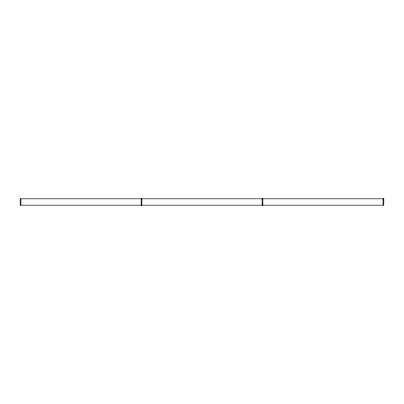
<?xml version="1.0" encoding="UTF-8"?>
<svg xmlns="http://www.w3.org/2000/svg" width="404" height="404" viewBox="0 0 404 404"><rect width="100%" height="100%" fill="white"/><g stroke="black" fill="none" stroke-linecap="round" stroke-linejoin="round"><path stroke-width="0.61" d="M383.073 198.819L383.073 205.181M262.842 198.819L262.842 205.181M262.115 198.819L262.115 205.181M141.885 198.819L141.885 205.181M141.158 198.819L141.158 205.181M20.927 198.819L20.927 205.181M383.8 198.819L20.2 198.819L20.2 205.181L383.8 205.181L383.8 198.819"/></g></svg>
